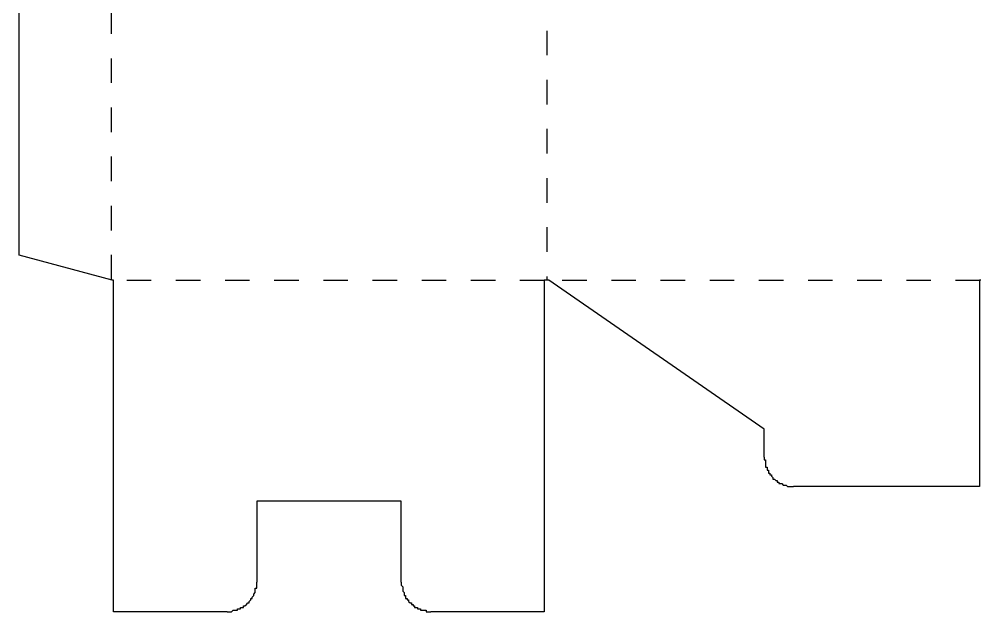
# Model space of a CAD drawing. Extents: x 0 to 896, y -596 to -17.
# Drawn here: x 0 to 469.4, y -596.2 to -306.7 of the extents above; entities that cross this region are included whole.
import ezdxf

# ---------------------------------------------------------------- set-up
doc = ezdxf.new("R2010")
doc.units = 0
doc.linetypes.add('DASHED', pattern=[24, 12, -12])
doc.layers.add('CREASE', color=5, linetype='DASHED')
doc.layers.add('CUT', color=1, linetype='CONTINUOUS')

msp = doc.modelspace()

# ---------------------------------------------------------------- linework, layer by layer
at = {"layer": 'CREASE'}
for p, q in [((45, -433.84), (45, -265.75)), ((257.6, -264.33), (257.6, -433.84)), ((256.46, -434.41), (46.13, -434.41)), ((469.06, -434.41), (258.73, -434.41))]:
    msp.add_line(p, q, dxfattribs=at)
at = {"layer": 'CUT'}
for p, q in [((0, -421.92), (0, -277.92)), ((45.36, -434.16), (0, -421.92)), ((46.08, -434.16), (45.36, -434.16)), ((45.36, -434.16), (45.36, -434.16)), ((45.36, -434.16), (45.36, -434.16)), ((45.36, -434.16), (45.36, -434.16)), ((45.36, -434.16), (45.36, -434.16)), ((45.36, -434.16), (45.36, -434.16)), ((45.36, -434.16), (45.36, -434.16)), ((45.36, -434.16), (45.36, -434.16)), ((45.36, -434.16), (45.36, -434.16)), ((45.36, -434.16), (45.36, -434.16)), ((45.36, -434.16), (45.36, -434.16)), ((45.36, -434.16), (45.36, -434.16)), ((45.36, -434.16), (45.36, -434.16)), ((45.36, -434.16), (45.36, -434.16)), ((45.36, -434.16), (45.36, -434.16)), ((45.36, -434.16), (45.36, -434.16)), ((45.36, -434.16), (45.36, -434.16)), ((45.36, -434.16), (45.36, -434.16)), ((45.36, -434.16), (45.36, -434.16)), ((45.36, -434.16), (45.36, -434.16)), ((45.36, -434.16), (45.36, -434.16)), ((45.36, -434.16), (45.36, -434.16)), ((45.36, -434.16), (45.36, -434.16)), ((45.36, -434.16), (45.36, -434.16)), ((45.36, -434.16), (45.36, -434.16)), ((45.36, -434.16), (45.36, -434.16)), ((45.36, -434.16), (45.36, -434.16)), ((45.36, -434.16), (45.36, -434.16)), ((45.36, -434.16), (45.36, -434.16)), ((45.36, -434.16), (45.36, -434.16)), ((45.36, -434.16), (45.36, -434.16)), ((45.36, -434.16), (45.36, -434.16)), ((45.36, -434.16), (45.36, -434.16)), ((45.36, -434.16), (45.36, -434.16)), ((45.36, -434.16), (45.36, -434.16)), ((45.36, -434.16), (45.36, -434.16)), ((45.36, -434.16), (45.36, -434.16)), ((45.36, -434.16), (45.36, -434.16)), ((45.36, -434.16), (45.36, -434.16)), ((45.36, -434.16), (45.36, -434.16)), ((45.36, -434.16), (45.36, -434.16)), ((45.36, -434.16), (45.36, -434.16)), ((45.36, -434.16), (45.36, -434.16)), ((45.36, -434.16), (45.36, -434.16)), ((45.36, -434.16), (45.36, -434.16)), ((45.36, -434.16), (45.36, -434.16)), ((45.36, -434.16), (45.36, -434.16)), ((45.36, -434.16), (45.36, -434.16)), ((45.36, -434.16), (45.36, -434.16)), ((45.36, -434.16), (45.36, -434.16)), ((45.36, -434.16), (45.36, -434.16)), ((45.36, -434.16), (45.36, -434.16)), ((45.36, -434.16), (45.36, -434.16)), ((45.36, -434.16), (45.36, -434.16)), ((45.36, -434.16), (45.36, -434.16)), ((45.36, -434.16), (45.36, -434.16)), ((45.36, -434.16), (45.36, -434.16)), ((45.36, -434.16), (45.36, -434.16)), ((46.08, -435.6), (46.08, -434.16)), ((46.08, -434.16), (46.08, -434.16)), ((46.08, -434.16), (46.08, -434.16)), ((46.08, -434.16), (46.08, -434.16)), ((46.08, -434.16), (46.08, -434.16)), ((46.08, -434.16), (46.08, -434.16)), ((46.08, -434.16), (46.08, -434.16)), ((46.08, -434.16), (46.08, -434.16)), ((46.08, -434.16), (46.08, -434.16)), ((46.08, -434.16), (46.08, -434.16)), ((46.08, -434.16), (46.08, -434.16)), ((46.08, -434.16), (46.08, -434.16)), ((46.08, -434.16), (46.08, -434.16)), ((46.08, -434.16), (46.08, -434.16)), ((46.08, -434.16), (46.08, -434.16)), ((46.08, -434.16), (46.08, -434.16)), ((46.08, -434.16), (46.08, -434.16)), ((46.08, -434.16), (46.08, -434.16)), ((46.08, -434.16), (46.08, -434.16)), ((46.08, -434.16), (46.08, -434.16)), ((46.08, -434.16), (46.08, -434.16)), ((46.08, -434.16), (46.08, -434.16)), ((46.08, -434.16), (46.08, -434.16)), ((46.08, -434.16), (46.08, -434.16)), ((46.08, -434.16), (46.08, -434.16)), ((46.08, -434.16), (46.08, -434.16)), ((46.08, -434.16), (46.08, -434.16)), ((46.08, -434.16), (46.08, -434.16)), ((46.08, -434.16), (46.08, -434.16)), ((46.08, -434.16), (46.08, -434.16)), ((46.08, -434.16), (46.08, -434.16)), ((46.08, -434.16), (46.08, -434.16)), ((46.08, -434.16), (46.08, -434.16)), ((46.08, -434.16), (46.08, -434.16)), ((46.08, -434.16), (46.08, -434.16)), ((46.08, -434.16), (46.08, -434.16)), ((46.08, -434.16), (46.08, -434.16)), ((46.08, -434.16), (46.08, -434.16)), ((46.08, -434.16), (46.08, -434.16)), ((46.08, -434.16), (46.08, -434.16)), ((46.08, -434.16), (46.08, -434.16)), ((46.08, -434.16), (46.08, -434.16)), ((46.08, -434.16), (46.08, -434.16)), ((46.08, -436.32), (46.08, -435.6)), ((46.08, -435.6), (46.08, -435.6)), ((46.08, -435.6), (46.08, -435.6)), ((46.08, -435.6), (46.08, -435.6)), ((46.08, -435.6), (46.08, -435.6)), ((46.08, -435.6), (46.08, -435.6)), ((46.08, -435.6), (46.08, -435.6)), ((46.08, -435.6), (46.08, -435.6)), ((46.08, -435.6), (46.08, -435.6)), ((46.08, -435.6), (46.08, -435.6)), ((46.08, -435.6), (46.08, -435.6)), ((46.08, -435.6), (46.08, -435.6)), ((46.08, -435.6), (46.08, -435.6)), ((46.08, -435.6), (46.08, -435.6)), ((46.08, -435.6), (46.08, -435.6)), ((46.08, -435.6), (46.08, -435.6)), ((46.08, -435.6), (46.08, -435.6)), ((46.08, -596.16), (46.08, -436.32)), ((46.08, -436.32), (46.08, -436.32)), ((46.08, -436.32), (46.08, -436.32)), ((46.08, -436.32), (46.08, -436.32)), ((46.08, -436.32), (46.08, -436.32)), ((46.08, -436.32), (46.08, -436.32)), ((46.08, -436.32), (46.08, -436.32)), ((46.08, -436.32), (46.08, -436.32)), ((46.08, -436.32), (46.08, -436.32)), ((46.08, -436.32), (46.08, -436.32)), ((46.08, -436.32), (46.08, -436.32)), ((46.08, -436.32), (46.08, -436.32)), ((46.08, -436.32), (46.08, -436.32)), ((46.08, -436.32), (46.08, -436.32)), ((46.08, -436.32), (46.08, -436.32)), ((46.08, -436.32), (46.08, -436.32)), ((46.08, -436.32), (46.08, -436.32)), ((46.08, -436.32), (46.08, -436.32)), ((46.08, -436.32), (46.08, -436.32)), ((46.08, -436.32), (46.08, -436.32)), ((46.08, -436.32), (46.08, -436.32)), ((46.08, -436.32), (46.08, -436.32)), ((46.08, -436.32), (46.08, -436.32)), ((46.08, -436.32), (46.08, -436.32)), ((46.08, -436.32), (46.08, -436.32)), ((46.08, -436.32), (46.08, -436.32)), ((46.08, -436.32), (46.08, -436.32)), ((46.08, -436.32), (46.08, -436.32)), ((46.08, -436.32), (46.08, -436.32)), ((46.08, -436.32), (46.08, -436.32)), ((46.08, -436.32), (46.08, -436.32)), ((46.08, -436.32), (46.08, -436.32)), ((46.08, -436.32), (46.08, -436.32)), ((46.08, -436.32), (46.08, -436.32)), ((46.08, -436.32), (46.08, -436.32)), ((46.08, -436.32), (46.08, -436.32)), ((46.08, -436.32), (46.08, -436.32)), ((46.08, -436.32), (46.08, -436.32)), ((46.08, -436.32), (46.08, -436.32)), ((46.08, -436.32), (46.08, -436.32)), ((46.08, -436.32), (46.08, -436.32)), ((46.08, -436.32), (46.08, -436.32)), ((46.08, -436.32), (46.08, -436.32)), ((46.08, -436.32), (46.08, -436.32)), ((46.08, -436.32), (46.08, -436.32)), ((46.08, -436.32), (46.08, -436.32)), ((46.08, -436.32), (46.08, -436.32)), ((46.08, -436.32), (46.08, -436.32)), ((46.08, -436.32), (46.08, -436.32)), ((46.08, -436.32), (46.08, -436.32)), ((46.08, -436.32), (46.08, -436.32)), ((46.08, -436.32), (46.08, -436.32)), ((46.08, -436.32), (46.08, -436.32)), ((46.08, -436.32), (46.08, -436.32)), ((46.08, -436.32), (46.08, -436.32)), ((46.08, -436.32), (46.08, -436.32)), ((46.08, -436.32), (46.08, -436.32)), ((46.08, -436.32), (46.08, -436.32)), ((46.08, -436.32), (46.08, -436.32)), ((46.08, -436.32), (46.08, -436.32)), ((46.08, -436.32), (46.08, -436.32)), ((46.08, -436.32), (46.08, -436.32)), ((46.08, -436.32), (46.08, -436.32)), ((46.08, -436.32), (46.08, -436.32)), ((46.08, -436.32), (46.08, -436.32)), ((46.08, -436.32), (46.08, -436.32)), ((46.08, -436.32), (46.08, -436.32)), ((46.08, -436.32), (46.08, -436.32)), ((46.08, -436.32), (46.08, -436.32)), ((46.08, -436.32), (46.08, -436.32)), ((46.08, -436.32), (46.08, -436.32)), ((46.08, -436.32), (46.08, -436.32)), ((46.08, -436.32), (46.08, -436.32)), ((46.08, -436.32), (46.08, -436.32)), ((46.08, -436.32), (46.08, -436.32)), ((46.08, -436.32), (46.08, -436.32)), ((46.08, -436.32), (46.08, -436.32)), ((46.08, -436.32), (46.08, -436.32)), ((46.08, -436.32), (46.08, -436.32)), ((46.08, -436.32), (46.08, -436.32)), ((46.08, -436.32), (46.08, -436.32)), ((46.08, -436.32), (46.08, -436.32)), ((46.08, -436.32), (46.08, -436.32)), ((257.04, -434.16), (256.32, -434.16)), ((256.32, -434.16), (256.32, -434.16)), ((256.32, -434.16), (256.32, -434.16)), ((256.32, -434.16), (256.32, -434.16)), ((256.32, -434.16), (256.32, -434.16)), ((256.32, -434.16), (256.32, -434.16)), ((256.32, -434.16), (256.32, -434.16)), ((256.32, -434.16), (256.32, -434.16)), ((256.32, -434.16), (256.32, -434.16)), ((256.32, -434.16), (256.32, -434.16)), ((256.32, -434.16), (256.32, -434.16)), ((256.32, -434.16), (256.32, -434.16)), ((256.32, -434.16), (256.32, -434.16)), ((256.32, -434.16), (256.32, -434.16)), ((256.32, -434.16), (256.32, -434.16)), ((256.32, -434.16), (256.32, -434.16)), ((256.32, -434.16), (256.32, -434.16)), ((256.32, -434.16), (256.32, -434.16)), ((256.32, -434.16), (256.32, -434.16)), ((256.32, -434.16), (256.32, -434.16)), ((256.32, -434.16), (256.32, -434.16)), ((256.32, -434.16), (256.32, -434.16)), ((256.32, -434.16), (256.32, -434.16)), ((256.32, -434.16), (256.32, -434.16)), ((256.32, -434.16), (256.32, -435.6)), ((256.32, -435.6), (256.32, -435.6)), ((256.32, -435.6), (256.32, -435.6)), ((256.32, -435.6), (256.32, -435.6)), ((256.32, -435.6), (256.32, -435.6)), ((256.32, -435.6), (256.32, -435.6)), ((256.32, -435.6), (256.32, -435.6)), ((256.32, -435.6), (256.32, -435.6)), ((256.32, -435.6), (256.32, -435.6)), ((256.32, -435.6), (256.32, -435.6)), ((256.32, -435.6), (256.32, -435.6)), ((256.32, -435.6), (256.32, -435.6)), ((256.32, -435.6), (256.32, -435.6)), ((256.32, -435.6), (256.32, -435.6)), ((256.32, -435.6), (256.32, -435.6)), ((256.32, -435.6), (256.32, -435.6)), ((256.32, -435.6), (256.32, -435.6)), ((256.32, -435.6), (256.32, -436.32)), ((256.32, -436.32), (256.32, -596.16)), ((256.32, -436.32), (256.32, -436.32)), ((256.32, -436.32), (256.32, -436.32)), ((256.32, -436.32), (256.32, -436.32)), ((256.32, -436.32), (256.32, -436.32)), ((256.32, -436.32), (256.32, -436.32)), ((256.32, -436.32), (256.32, -436.32)), ((256.32, -436.32), (256.32, -436.32)), ((256.32, -436.32), (256.32, -436.32)), ((256.32, -436.32), (256.32, -436.32)), ((256.32, -436.32), (256.32, -436.32)), ((256.32, -436.32), (256.32, -436.32)), ((256.32, -436.32), (256.32, -436.32)), ((256.32, -436.32), (256.32, -436.32)), ((256.32, -436.32), (256.32, -436.32)), ((256.32, -436.32), (256.32, -436.32)), ((256.32, -436.32), (256.32, -436.32)), ((256.32, -436.32), (256.32, -436.32)), ((256.32, -436.32), (256.32, -436.32)), ((256.32, -436.32), (256.32, -436.32)), ((256.32, -436.32), (256.32, -436.32)), ((256.32, -436.32), (256.32, -436.32)), ((256.32, -436.32), (256.32, -436.32)), ((256.32, -436.32), (256.32, -436.32)), ((256.32, -436.32), (256.32, -436.32)), ((256.32, -436.32), (256.32, -436.32)), ((256.32, -436.32), (256.32, -436.32)), ((256.32, -436.32), (256.32, -436.32)), ((256.32, -436.32), (256.32, -436.32)), ((256.32, -436.32), (256.32, -436.32)), ((256.32, -436.32), (256.32, -436.32)), ((256.32, -436.32), (256.32, -436.32)), ((256.32, -436.32), (256.32, -436.32)), ((256.32, -436.32), (256.32, -436.32)), ((256.32, -436.32), (256.32, -436.32)), ((256.32, -436.32), (256.32, -436.32)), ((256.32, -436.32), (256.32, -436.32)), ((256.32, -436.32), (256.32, -436.32)), ((256.32, -436.32), (256.32, -436.32)), ((256.32, -436.32), (256.32, -436.32)), ((256.32, -436.32), (256.32, -436.32)), ((256.32, -436.32), (256.32, -436.32)), ((256.32, -436.32), (256.32, -436.32)), ((256.32, -436.32), (256.32, -436.32)), ((256.32, -436.32), (256.32, -436.32)), ((256.32, -436.32), (256.32, -436.32)), ((256.32, -436.32), (256.32, -436.32)), ((256.32, -436.32), (256.32, -436.32)), ((256.32, -436.32), (256.32, -436.32)), ((256.32, -436.32), (256.32, -436.32)), ((256.32, -436.32), (256.32, -436.32)), ((256.32, -436.32), (256.32, -436.32)), ((256.32, -436.32), (256.32, -436.32)), ((256.32, -436.32), (256.32, -436.32)), ((256.32, -436.32), (256.32, -436.32)), ((256.32, -436.32), (256.32, -436.32)), ((256.32, -436.32), (256.32, -436.32)), ((256.32, -436.32), (256.32, -436.32)), ((256.32, -436.32), (256.32, -436.32)), ((256.32, -436.32), (256.32, -436.32)), ((256.32, -436.32), (256.32, -436.32)), ((256.32, -436.32), (256.32, -436.32)), ((256.32, -436.32), (256.32, -436.32)), ((256.32, -436.32), (256.32, -436.32)), ((256.32, -436.32), (256.32, -436.32)), ((256.32, -436.32), (256.32, -436.32)), ((256.32, -436.32), (256.32, -436.32)), ((256.32, -436.32), (256.32, -436.32)), ((256.32, -436.32), (256.32, -436.32)), ((256.32, -436.32), (256.32, -436.32)), ((256.32, -436.32), (256.32, -436.32)), ((256.32, -436.32), (256.32, -436.32)), ((256.32, -436.32), (256.32, -436.32)), ((256.32, -436.32), (256.32, -436.32)), ((256.32, -436.32), (256.32, -436.32)), ((256.32, -436.32), (256.32, -436.32)), ((256.32, -436.32), (256.32, -436.32)), ((256.32, -436.32), (256.32, -436.32)), ((256.32, -436.32), (256.32, -436.32)), ((256.32, -436.32), (256.32, -436.32)), ((256.32, -436.32), (256.32, -436.32)), ((256.32, -436.32), (256.32, -436.32)), ((256.32, -436.32), (256.32, -436.32)), ((257.76, -434.16), (257.04, -434.16)), ((257.04, -434.16), (257.04, -434.16)), ((257.04, -434.16), (257.04, -434.16)), ((257.04, -434.16), (257.04, -434.16)), ((257.04, -434.16), (257.04, -434.16)), ((257.04, -434.16), (257.04, -434.16)), ((257.04, -434.16), (257.04, -434.16)), ((257.04, -434.16), (257.04, -434.16)), ((257.04, -434.16), (257.04, -434.16)), ((257.04, -434.16), (257.04, -434.16)), ((257.04, -434.16), (257.04, -434.16)), ((257.04, -434.16), (257.04, -434.16)), ((257.04, -434.16), (257.04, -434.16)), ((257.04, -434.16), (257.04, -434.16)), ((257.04, -434.16), (257.04, -434.16)), ((257.04, -434.16), (257.04, -434.16)), ((257.04, -434.16), (257.04, -434.16)), ((257.04, -434.16), (257.04, -434.16)), ((257.04, -434.16), (257.04, -434.16)), ((257.04, -434.16), (257.04, -434.16)), ((257.04, -434.16), (257.04, -434.16)), ((257.04, -434.16), (257.04, -434.16)), ((257.04, -434.16), (257.04, -434.16)), ((257.04, -434.16), (257.04, -434.16)), ((257.04, -434.16), (257.04, -434.16)), ((257.04, -434.16), (257.04, -434.16)), ((257.04, -434.16), (257.04, -434.16)), ((257.04, -434.16), (257.04, -434.16)), ((257.04, -434.16), (257.04, -434.16)), ((257.04, -434.16), (257.04, -434.16)), ((257.04, -434.16), (257.04, -434.16)), ((257.04, -434.16), (257.04, -434.16)), ((257.04, -434.16), (257.04, -434.16)), ((257.04, -434.16), (257.04, -434.16)), ((257.04, -434.16), (257.04, -434.16)), ((257.04, -434.16), (257.04, -434.16)), ((257.04, -434.16), (257.04, -434.16)), ((257.04, -434.16), (257.04, -434.16)), ((257.04, -434.16), (257.04, -434.16)), ((257.04, -434.16), (257.04, -434.16)), ((257.04, -434.16), (257.04, -434.16)), ((257.04, -434.16), (257.04, -434.16)), ((257.04, -434.16), (257.04, -434.16)), ((257.04, -434.16), (257.04, -434.16)), ((257.04, -434.16), (257.04, -434.16)), ((257.04, -434.16), (257.04, -434.16)), ((257.04, -434.16), (257.04, -434.16)), ((257.04, -434.16), (257.04, -434.16)), ((257.04, -434.16), (257.04, -434.16)), ((257.04, -434.16), (257.04, -434.16)), ((257.04, -434.16), (257.04, -434.16)), ((257.04, -434.16), (257.04, -434.16)), ((257.04, -434.16), (257.04, -434.16)), ((257.04, -434.16), (257.04, -434.16)), ((257.04, -434.16), (257.04, -434.16)), ((257.04, -434.16), (257.04, -434.16)), ((257.04, -434.16), (257.04, -434.16)), ((257.04, -434.16), (257.04, -434.16)), ((257.04, -434.16), (257.04, -434.16)), ((257.04, -434.16), (257.04, -434.16)), ((257.04, -434.16), (257.04, -434.16)), ((258.48, -434.16), (257.76, -434.16)), ((257.76, -434.16), (257.76, -434.16)), ((257.76, -434.16), (257.76, -434.16)), ((257.76, -434.16), (257.76, -434.16)), ((257.76, -434.16), (257.76, -434.16)), ((257.76, -434.16), (257.76, -434.16)), ((257.76, -434.16), (257.76, -434.16)), ((257.76, -434.16), (257.76, -434.16)), ((257.76, -434.16), (257.76, -434.16)), ((257.76, -434.16), (257.76, -434.16)), ((257.76, -434.16), (257.76, -434.16)), ((257.76, -434.16), (257.76, -434.16)), ((257.76, -434.16), (257.76, -434.16)), ((257.76, -434.16), (257.76, -434.16)), ((257.76, -434.16), (257.76, -434.16)), ((257.76, -434.16), (257.76, -434.16)), ((257.76, -434.16), (257.76, -434.16)), ((257.76, -434.16), (257.76, -434.16)), ((257.76, -434.16), (257.76, -434.16)), ((257.76, -434.16), (257.76, -434.16)), ((257.76, -434.16), (257.76, -434.16)), ((257.76, -434.16), (257.76, -434.16)), ((257.76, -434.16), (257.76, -434.16)), ((257.76, -434.16), (257.76, -434.16)), ((257.76, -434.16), (257.76, -434.16)), ((257.76, -434.16), (257.76, -434.16)), ((257.76, -434.16), (257.76, -434.16)), ((257.76, -434.16), (257.76, -434.16)), ((257.76, -434.16), (257.76, -434.16)), ((257.76, -434.16), (257.76, -434.16)), ((257.76, -434.16), (257.76, -434.16)), ((257.76, -434.16), (257.76, -434.16)), ((257.76, -434.16), (257.76, -434.16)), ((257.76, -434.16), (257.76, -434.16)), ((257.76, -434.16), (257.76, -434.16)), ((257.76, -434.16), (257.76, -434.16)), ((257.76, -434.16), (257.76, -434.16)), ((257.76, -434.16), (257.76, -434.16)), ((257.76, -434.16), (257.76, -434.16)), ((257.76, -434.16), (257.76, -434.16)), ((257.76, -434.16), (257.76, -434.16)), ((257.76, -434.16), (257.76, -434.16)), ((257.76, -434.16), (257.76, -434.16)), ((257.76, -434.16), (257.76, -434.16)), ((257.76, -434.16), (257.76, -434.16)), ((257.76, -434.16), (257.76, -434.16)), ((257.76, -434.16), (257.76, -434.16)), ((257.76, -434.16), (257.76, -434.16)), ((257.76, -434.16), (257.76, -434.16)), ((257.76, -434.16), (257.76, -434.16)), ((257.76, -434.16), (257.76, -434.16)), ((257.76, -434.16), (257.76, -434.16)), ((257.76, -434.16), (257.76, -434.16)), ((257.76, -434.16), (257.76, -434.16)), ((257.76, -434.16), (257.76, -434.16)), ((257.76, -434.16), (257.76, -434.16)), ((363.6, -506.88), (258.48, -434.16)), ((258.48, -434.16), (258.48, -434.16)), ((258.48, -434.16), (258.48, -434.16)), ((258.48, -434.16), (258.48, -434.16)), ((258.48, -434.16), (258.48, -434.16)), ((258.48, -434.16), (258.48, -434.16)), ((258.48, -434.16), (258.48, -434.16)), ((258.48, -434.16), (258.48, -434.16)), ((258.48, -434.16), (258.48, -434.16)), ((258.48, -434.16), (258.48, -434.16)), ((258.48, -434.16), (258.48, -434.16)), ((258.48, -434.16), (258.48, -434.16)), ((258.48, -434.16), (258.48, -434.16)), ((258.48, -434.16), (258.48, -434.16)), ((258.48, -434.16), (258.48, -434.16)), ((258.48, -434.16), (258.48, -434.16)), ((258.48, -434.16), (258.48, -434.16)), ((258.48, -434.16), (258.48, -434.16)), ((258.48, -434.16), (258.48, -434.16)), ((258.48, -434.16), (258.48, -434.16)), ((258.48, -434.16), (258.48, -434.16)), ((258.48, -434.16), (258.48, -434.16)), ((258.48, -434.16), (258.48, -434.16)), ((258.48, -434.16), (258.48, -434.16)), ((258.48, -434.16), (258.48, -434.16)), ((258.48, -434.16), (258.48, -434.16)), ((258.48, -434.16), (258.48, -434.16)), ((258.48, -434.16), (258.48, -434.16)), ((258.48, -434.16), (258.48, -434.16)), ((258.48, -434.16), (258.48, -434.16)), ((258.48, -434.16), (258.48, -434.16)), ((258.48, -434.16), (258.48, -434.16)), ((258.48, -434.16), (258.48, -434.16)), ((258.48, -434.16), (258.48, -434.16)), ((258.48, -434.16), (258.48, -434.16)), ((258.48, -434.16), (258.48, -434.16)), ((258.48, -434.16), (258.48, -434.16)), ((258.48, -434.16), (258.48, -434.16)), ((258.48, -434.16), (258.48, -434.16)), ((258.48, -434.16), (258.48, -434.16)), ((258.48, -434.16), (258.48, -434.16)), ((258.48, -434.16), (258.48, -434.16)), ((258.48, -434.16), (258.48, -434.16)), ((258.48, -434.16), (258.48, -434.16)), ((258.48, -434.16), (258.48, -434.16)), ((258.48, -434.16), (258.48, -434.16)), ((258.48, -434.16), (258.48, -434.16)), ((258.48, -434.16), (258.48, -434.16)), ((258.48, -434.16), (258.48, -434.16)), ((258.48, -434.16), (258.48, -434.16)), ((258.48, -434.16), (258.48, -434.16)), ((258.48, -434.16), (258.48, -434.16)), ((258.48, -434.16), (258.48, -434.16)), ((258.48, -434.16), (258.48, -434.16)), ((258.48, -434.16), (258.48, -434.16)), ((258.48, -434.16), (258.48, -434.16)), ((258.48, -434.16), (258.48, -434.16)), ((258.48, -434.16), (258.48, -434.16)), ((258.48, -434.16), (258.48, -434.16)), ((258.48, -434.16), (258.48, -434.16)), ((469.44, -434.16), (468.72, -434.16)), ((468.72, -434.16), (468.72, -434.16)), ((468.72, -434.16), (468.72, -434.16)), ((468.72, -434.16), (468.72, -435.6)), ((468.72, -435.6), (468.72, -435.6)), ((468.72, -435.6), (468.72, -435.6)), ((468.72, -435.6), (468.72, -435.6)), ((468.72, -435.6), (468.72, -435.6)), ((468.72, -435.6), (468.72, -435.6)), ((468.72, -435.6), (468.72, -435.6)), ((468.72, -435.6), (468.72, -435.6)), ((468.72, -435.6), (468.72, -435.6)), ((468.72, -435.6), (468.72, -435.6)), ((468.72, -435.6), (468.72, -435.6)), ((468.72, -435.6), (468.72, -435.6)), ((468.72, -435.6), (468.72, -435.6)), ((468.72, -435.6), (468.72, -435.6)), ((468.72, -435.6), (468.72, -435.6)), ((468.72, -435.6), (468.72, -435.6)), ((468.72, -435.6), (468.72, -435.6)), ((468.72, -435.6), (468.72, -436.32)), ((468.72, -436.32), (468.72, -534.96)), ((468.72, -436.32), (468.72, -436.32)), ((468.72, -436.32), (468.72, -436.32)), ((468.72, -436.32), (468.72, -436.32)), ((468.72, -436.32), (468.72, -436.32)), ((468.72, -436.32), (468.72, -436.32)), ((468.72, -436.32), (468.72, -436.32)), ((468.72, -436.32), (468.72, -436.32)), ((468.72, -436.32), (468.72, -436.32)), ((468.72, -436.32), (468.72, -436.32)), ((468.72, -436.32), (468.72, -436.32)), ((468.72, -436.32), (468.72, -436.32)), ((468.72, -436.32), (468.72, -436.32)), ((468.72, -436.32), (468.72, -436.32)), ((468.72, -436.32), (468.72, -436.32)), ((468.72, -436.32), (468.72, -436.32)), ((468.72, -436.32), (468.72, -436.32)), ((468.72, -436.32), (468.72, -436.32)), ((468.72, -436.32), (468.72, -436.32)), ((468.72, -436.32), (468.72, -436.32)), ((468.72, -436.32), (468.72, -436.32)), ((468.72, -436.32), (468.72, -436.32)), ((468.72, -436.32), (468.72, -436.32)), ((468.72, -436.32), (468.72, -436.32)), ((468.72, -436.32), (468.72, -436.32)), ((468.72, -436.32), (468.72, -436.32)), ((468.72, -436.32), (468.72, -436.32)), ((468.72, -436.32), (468.72, -436.32)), ((468.72, -436.32), (468.72, -436.32)), ((468.72, -436.32), (468.72, -436.32)), ((468.72, -436.32), (468.72, -436.32)), ((468.72, -436.32), (468.72, -436.32)), ((468.72, -436.32), (468.72, -436.32)), ((468.72, -436.32), (468.72, -436.32)), ((468.72, -436.32), (468.72, -436.32)), ((468.72, -436.32), (468.72, -436.32)), ((468.72, -436.32), (468.72, -436.32)), ((468.72, -436.32), (468.72, -436.32)), ((468.72, -436.32), (468.72, -436.32)), ((468.72, -436.32), (468.72, -436.32)), ((468.72, -436.32), (468.72, -436.32)), ((468.72, -436.32), (468.72, -436.32)), ((468.72, -436.32), (468.72, -436.32)), ((468.72, -436.32), (468.72, -436.32)), ((468.72, -436.32), (468.72, -436.32)), ((468.72, -436.32), (468.72, -436.32)), ((468.72, -436.32), (468.72, -436.32)), ((468.72, -436.32), (468.72, -436.32)), ((468.72, -436.32), (468.72, -436.32)), ((468.72, -436.32), (468.72, -436.32)), ((468.72, -436.32), (468.72, -436.32)), ((468.72, -436.32), (468.72, -436.32)), ((468.72, -436.32), (468.72, -436.32)), ((468.72, -436.32), (468.72, -436.32)), ((468.72, -436.32), (468.72, -436.32)), ((468.72, -436.32), (468.72, -436.32)), ((468.72, -436.32), (468.72, -436.32)), ((468.72, -436.32), (468.72, -436.32)), ((468.72, -436.32), (468.72, -436.32)), ((468.72, -436.32), (468.72, -436.32)), ((468.72, -436.32), (468.72, -436.32)), ((468.72, -436.32), (468.72, -436.32)), ((468.72, -436.32), (468.72, -436.32)), ((468.72, -436.32), (468.72, -436.32)), ((468.72, -436.32), (468.72, -436.32)), ((468.72, -436.32), (468.72, -436.32)), ((468.72, -436.32), (468.72, -436.32)), ((468.72, -436.32), (468.72, -436.32)), ((468.72, -436.32), (468.72, -436.32)), ((468.72, -436.32), (468.72, -436.32)), ((468.72, -436.32), (468.72, -436.32)), ((468.72, -436.32), (468.72, -436.32)), ((468.72, -436.32), (468.72, -436.32)), ((468.72, -436.32), (468.72, -436.32)), ((468.72, -436.32), (468.72, -436.32)), ((468.72, -436.32), (468.72, -436.32)), ((468.72, -436.32), (468.72, -436.32)), ((468.72, -436.32), (468.72, -436.32)), ((468.72, -436.32), (468.72, -436.32)), ((468.72, -436.32), (468.72, -436.32)), ((468.72, -436.32), (468.72, -436.32)), ((468.72, -436.32), (468.72, -436.32)), ((468.72, -436.32), (468.72, -436.32)), ((363.6, -520.56), (363.6, -506.88)), ((363.6, -520.56), (363.6, -521.28)), ((363.6, -521.28), (363.6, -521.28)), ((363.6, -521.28), (363.6, -521.28)), ((363.6, -521.28), (363.6, -522)), ((363.6, -522), (363.6, -522)), ((363.6, -522), (364.32, -522)), ((364.32, -522), (364.32, -522.72)), ((364.32, -522.72), (364.32, -522.72)), ((364.32, -522.72), (364.32, -522.72)), ((364.32, -522.72), (364.32, -523.44)), ((364.32, -523.44), (364.32, -523.44)), ((364.32, -523.44), (364.32, -523.44)), ((364.32, -523.44), (364.32, -523.44)), ((364.32, -523.44), (364.32, -524.16)), ((364.32, -524.16), (364.32, -524.16)), ((364.32, -524.16), (364.32, -524.16)), ((364.32, -524.16), (364.32, -524.88)), ((364.32, -524.88), (364.32, -524.88)), ((364.32, -524.88), (364.32, -524.88)), ((364.32, -524.88), (364.32, -525.6)), ((364.32, -525.6), (364.32, -525.6)), ((364.32, -525.6), (365.04, -525.6)), ((365.04, -525.6), (365.04, -525.6)), ((365.04, -525.6), (365.04, -526.32)), ((365.04, -526.32), (365.04, -526.32)), ((365.04, -526.32), (365.04, -526.32)), ((365.04, -526.32), (365.04, -527.04)), ((365.04, -527.04), (365.04, -527.04)), ((365.04, -527.04), (365.04, -527.04)), ((365.04, -527.04), (365.76, -527.04)), ((365.76, -527.04), (365.76, -527.76)), ((365.76, -527.76), (365.76, -527.76)), ((365.76, -527.76), (365.76, -527.76)), ((365.76, -527.76), (365.76, -527.76)), ((365.76, -527.76), (365.76, -528.48)), ((365.76, -528.48), (365.76, -528.48)), ((365.76, -528.48), (366.48, -528.48)), ((366.48, -528.48), (366.48, -528.48)), ((366.48, -528.48), (366.48, -529.2)), ((366.48, -529.2), (366.48, -529.2)), ((366.48, -529.2), (366.48, -529.2)), ((366.48, -529.2), (367.2, -529.2)), ((367.2, -529.2), (367.2, -529.92)), ((367.2, -529.92), (367.2, -529.92)), ((367.2, -529.92), (367.2, -529.92)), ((367.2, -529.92), (367.2, -529.92)), ((367.2, -529.92), (367.92, -530.64)), ((367.92, -530.64), (367.92, -530.64)), ((367.92, -530.64), (367.92, -530.64)), ((367.92, -530.64), (367.92, -530.64)), ((367.92, -530.64), (367.92, -531.36)), ((367.92, -531.36), (368.64, -531.36)), ((368.64, -531.36), (368.64, -531.36)), ((368.64, -531.36), (368.64, -531.36)), ((368.64, -531.36), (368.64, -531.36)), ((368.64, -531.36), (369.36, -532.08)), ((369.36, -532.08), (369.36, -532.08)), ((369.36, -532.08), (369.36, -532.08)), ((369.36, -532.08), (369.36, -532.08)), ((369.36, -532.08), (370.08, -532.08)), ((370.08, -532.08), (370.08, -532.8)), ((370.08, -532.8), (370.08, -532.8)), ((370.08, -532.8), (370.08, -532.8)), ((370.08, -532.8), (370.8, -532.8)), ((370.8, -532.8), (370.8, -532.8)), ((370.8, -532.8), (370.8, -532.8)), ((370.8, -532.8), (370.8, -533.52)), ((370.8, -533.52), (371.52, -533.52)), ((371.52, -533.52), (371.52, -533.52)), ((371.52, -533.52), (371.52, -533.52)), ((371.52, -533.52), (371.52, -533.52)), ((371.52, -533.52), (372.24, -533.52)), ((372.24, -533.52), (372.24, -533.52)), ((372.24, -533.52), (372.24, -533.52)), ((372.24, -533.52), (372.96, -534.24)), ((372.96, -534.24), (372.96, -534.24)), ((372.96, -534.24), (372.96, -534.24)), ((372.96, -534.24), (372.96, -534.24)), ((372.96, -534.24), (373.68, -534.24)), ((373.68, -534.24), (373.68, -534.24)), ((373.68, -534.24), (373.68, -534.24)), ((373.68, -534.24), (374.4, -534.24)), ((374.4, -534.24), (374.4, -534.24)), ((374.4, -534.24), (374.4, -534.24)), ((374.4, -534.24), (375.12, -534.96)), ((375.12, -534.96), (375.12, -534.96)), ((375.12, -534.96), (375.12, -534.96)), ((375.12, -534.96), (375.12, -534.96)), ((375.12, -534.96), (375.84, -534.96)), ((375.84, -534.96), (375.84, -534.96)), ((375.84, -534.96), (375.84, -534.96)), ((375.84, -534.96), (376.56, -534.96)), ((376.56, -534.96), (376.56, -534.96)), ((376.56, -534.96), (376.56, -534.96)), ((376.56, -534.96), (377.28, -534.96)), ((377.28, -534.96), (377.28, -534.96)), ((377.28, -534.96), (377.28, -534.96)), ((377.28, -534.96), (377.28, -534.96)), ((377.28, -534.96), (378, -534.96)), ((468.72, -534.96), (378, -534.96)), ((378, -534.96), (378, -534.96)), ((186.48, -542.16), (115.92, -542.16)), ((115.92, -542.16), (115.92, -581.76)), ((186.48, -581.76), (186.48, -542.16)), ((115.92, -582.48), (115.92, -581.76)), ((115.92, -581.76), (115.92, -581.76)), ((186.48, -581.76), (186.48, -581.76)), ((186.48, -581.76), (186.48, -582.48)), ((115.2, -585.36), (115.2, -584.64)), ((115.2, -584.64), (115.92, -584.64)), ((115.2, -586.08), (115.2, -585.36)), ((115.2, -585.36), (115.2, -585.36)), ((115.2, -585.36), (115.2, -585.36)), ((115.2, -586.8), (115.2, -586.08)), ((115.2, -586.08), (115.2, -586.08)), ((115.2, -586.08), (115.2, -586.08)), ((115.2, -586.08), (115.2, -586.08)), ((115.92, -583.2), (115.92, -582.48)), ((115.92, -582.48), (115.92, -582.48)), ((115.92, -582.48), (115.92, -582.48)), ((115.92, -583.92), (115.92, -583.2)), ((115.92, -583.2), (115.92, -583.2)), ((115.92, -583.2), (115.92, -583.2)), ((115.92, -584.64), (115.92, -583.92)), ((115.92, -583.92), (115.92, -583.92)), ((115.92, -583.92), (115.92, -583.92)), ((115.92, -583.92), (115.92, -583.92)), ((115.92, -584.64), (115.92, -584.64)), ((186.48, -582.48), (186.48, -582.48)), ((186.48, -582.48), (186.48, -582.48)), ((186.48, -582.48), (186.48, -583.2)), ((186.48, -583.2), (186.48, -583.2)), ((186.48, -583.2), (186.48, -583.2)), ((186.48, -583.2), (187.2, -583.92)), ((187.2, -583.92), (187.2, -583.92)), ((187.2, -583.92), (187.2, -583.92)), ((187.2, -583.92), (187.2, -583.92)), ((187.2, -583.92), (187.2, -584.64)), ((187.2, -584.64), (187.2, -584.64)), ((187.2, -584.64), (187.2, -584.64)), ((187.2, -584.64), (187.2, -585.36)), ((187.2, -585.36), (187.2, -585.36)), ((187.2, -585.36), (187.2, -585.36)), ((187.2, -585.36), (187.2, -586.08)), ((187.2, -586.08), (187.2, -586.08)), ((187.2, -586.08), (187.2, -586.08)), ((187.2, -586.08), (187.2, -586.08)), ((187.2, -586.08), (187.92, -586.8)), ((112.32, -591.12), (113.04, -590.4)), ((112.32, -591.84), (112.32, -591.12)), ((112.32, -591.12), (112.32, -591.12)), ((112.32, -591.12), (112.32, -591.12)), ((112.32, -591.12), (112.32, -591.12)), ((113.04, -590.4), (113.04, -589.68)), ((113.04, -589.68), (113.76, -589.68)), ((113.04, -590.4), (113.04, -590.4)), ((113.04, -590.4), (113.04, -590.4)), ((113.04, -590.4), (113.04, -590.4)), ((113.76, -588.96), (114.48, -588.24)), ((113.76, -589.68), (113.76, -588.96)), ((113.76, -588.96), (113.76, -588.96)), ((113.76, -588.96), (113.76, -588.96)), ((113.76, -588.96), (113.76, -588.96)), ((113.76, -589.68), (113.76, -589.68)), ((113.76, -589.68), (113.76, -589.68)), ((114.48, -587.52), (115.2, -586.8)), ((114.48, -588.24), (114.48, -587.52)), ((114.48, -587.52), (114.48, -587.52)), ((114.48, -587.52), (114.48, -587.52)), ((114.48, -587.52), (114.48, -587.52)), ((114.48, -588.24), (114.48, -588.24)), ((114.48, -588.24), (114.48, -588.24)), ((115.2, -586.8), (115.2, -586.8)), ((115.2, -586.8), (115.2, -586.8)), ((187.92, -586.8), (187.92, -586.8)), ((187.92, -586.8), (187.92, -586.8)), ((187.92, -586.8), (187.92, -587.52)), ((187.92, -587.52), (187.92, -587.52)), ((187.92, -587.52), (187.92, -587.52)), ((187.92, -587.52), (187.92, -587.52)), ((187.92, -587.52), (187.92, -588.24)), ((187.92, -588.24), (187.92, -588.24)), ((187.92, -588.24), (188.64, -588.24)), ((188.64, -588.24), (188.64, -588.96)), ((188.64, -588.96), (188.64, -588.96)), ((188.64, -588.96), (188.64, -588.96)), ((188.64, -588.96), (188.64, -588.96)), ((188.64, -588.96), (188.64, -589.68)), ((188.64, -589.68), (189.36, -589.68)), ((189.36, -589.68), (189.36, -589.68)), ((189.36, -589.68), (189.36, -589.68)), ((189.36, -589.68), (189.36, -590.4)), ((189.36, -590.4), (189.36, -590.4)), ((189.36, -590.4), (189.36, -590.4)), ((189.36, -590.4), (190.08, -590.4)), ((190.08, -590.4), (190.08, -591.12)), ((190.08, -591.12), (190.08, -591.12)), ((190.08, -591.12), (190.08, -591.12)), ((190.08, -591.12), (190.08, -591.12)), ((190.08, -591.12), (190.8, -591.84)), ((103.68, -596.16), (104.4, -595.44)), ((104.4, -595.44), (104.4, -595.44)), ((104.4, -595.44), (104.4, -595.44)), ((104.4, -595.44), (105.12, -595.44)), ((105.12, -595.44), (105.12, -595.44)), ((105.12, -595.44), (105.12, -595.44)), ((105.12, -595.44), (105.12, -595.44)), ((105.12, -595.44), (105.84, -595.44)), ((105.84, -595.44), (105.84, -595.44)), ((105.84, -595.44), (105.84, -595.44)), ((105.84, -595.44), (106.56, -595.44)), ((106.56, -595.44), (106.56, -594.72)), ((106.56, -594.72), (106.56, -594.72)), ((106.56, -594.72), (107.28, -594.72)), ((106.56, -595.44), (106.56, -595.44)), ((107.28, -594.72), (107.28, -594.72)), ((107.28, -594.72), (107.28, -594.72)), ((107.28, -594.72), (108, -594.72)), ((108, -594.72), (108, -594)), ((108, -594), (108.72, -594)), ((108, -594.72), (108, -594.72)), ((108, -594.72), (108, -594.72)), ((108.72, -594), (108.72, -594)), ((108.72, -594), (108.72, -594)), ((108.72, -594), (109.44, -594)), ((109.44, -594), (109.44, -593.28)), ((109.44, -593.28), (110.16, -593.28)), ((109.44, -594), (109.44, -594)), ((109.44, -594), (109.44, -594)), ((110.16, -593.28), (110.88, -592.56)), ((110.16, -593.28), (110.16, -593.28)), ((110.16, -593.28), (110.16, -593.28)), ((110.16, -593.28), (110.16, -593.28)), ((110.88, -592.56), (111.6, -591.84)), ((110.88, -592.56), (110.88, -592.56)), ((110.88, -592.56), (110.88, -592.56)), ((110.88, -592.56), (110.88, -592.56)), ((110.88, -592.56), (110.88, -592.56)), ((111.6, -591.84), (111.6, -591.84)), ((111.6, -591.84), (111.6, -591.84)), ((111.6, -591.84), (111.6, -591.84)), ((111.6, -591.84), (112.32, -591.84)), ((190.8, -591.84), (190.8, -591.84)), ((190.8, -591.84), (190.8, -591.84)), ((190.8, -591.84), (190.8, -591.84)), ((190.8, -591.84), (191.52, -591.84)), ((191.52, -591.84), (191.52, -592.56)), ((191.52, -592.56), (191.52, -592.56)), ((191.52, -592.56), (191.52, -592.56)), ((191.52, -592.56), (191.52, -592.56)), ((191.52, -592.56), (192.24, -592.56)), ((192.24, -592.56), (192.24, -593.28)), ((192.24, -593.28), (192.24, -593.28)), ((192.24, -593.28), (192.24, -593.28)), ((192.24, -593.28), (192.96, -593.28)), ((192.96, -593.28), (192.96, -593.28)), ((192.96, -593.28), (192.96, -594)), ((192.96, -594), (192.96, -594)), ((192.96, -594), (193.68, -594)), ((193.68, -594), (193.68, -594)), ((193.68, -594), (193.68, -594)), ((193.68, -594), (194.4, -594)), ((194.4, -594), (194.4, -594)), ((194.4, -594), (194.4, -594.72)), ((194.4, -594.72), (194.4, -594.72)), ((194.4, -594.72), (195.12, -594.72)), ((195.12, -594.72), (195.12, -594.72)), ((195.12, -594.72), (195.12, -594.72)), ((195.12, -594.72), (195.84, -594.72)), ((195.84, -594.72), (195.84, -594.72)), ((195.84, -594.72), (195.84, -594.72)), ((195.84, -594.72), (195.84, -595.44)), ((195.84, -595.44), (196.56, -595.44)), ((196.56, -595.44), (196.56, -595.44)), ((196.56, -595.44), (196.56, -595.44)), ((196.56, -595.44), (197.28, -595.44)), ((197.28, -595.44), (197.28, -595.44)), ((197.28, -595.44), (197.28, -595.44)), ((197.28, -595.44), (197.28, -595.44)), ((197.28, -595.44), (198, -595.44)), ((198, -595.44), (198, -595.44)), ((198, -595.44), (198, -595.44)), ((198, -595.44), (198.72, -595.44)), ((198.72, -595.44), (198.72, -596.16)), ((101.52, -596.16), (46.08, -596.16)), ((101.52, -596.16), (102.24, -596.16)), ((102.24, -596.16), (102.24, -596.16)), ((102.24, -596.16), (102.24, -596.16)), ((102.24, -596.16), (102.24, -596.16)), ((102.24, -596.16), (102.96, -596.16)), ((102.96, -596.16), (102.96, -596.16)), ((102.96, -596.16), (102.96, -596.16)), ((102.96, -596.16), (103.68, -596.16)), ((103.68, -596.16), (103.68, -596.16)), ((103.68, -596.16), (103.68, -596.16)), ((198.72, -596.16), (198.72, -596.16)), ((198.72, -596.16), (199.44, -596.16)), ((199.44, -596.16), (199.44, -596.16)), ((199.44, -596.16), (199.44, -596.16)), ((199.44, -596.16), (199.44, -596.16)), ((199.44, -596.16), (200.16, -596.16)), ((200.16, -596.16), (200.16, -596.16)), ((200.16, -596.16), (200.16, -596.16)), ((200.16, -596.16), (200.88, -596.16)), ((256.32, -596.16), (200.88, -596.16)), ((200.88, -596.16), (200.88, -596.16))]:
    msp.add_line(p, q, dxfattribs=at)

doc.saveas('drawing.dxf')
